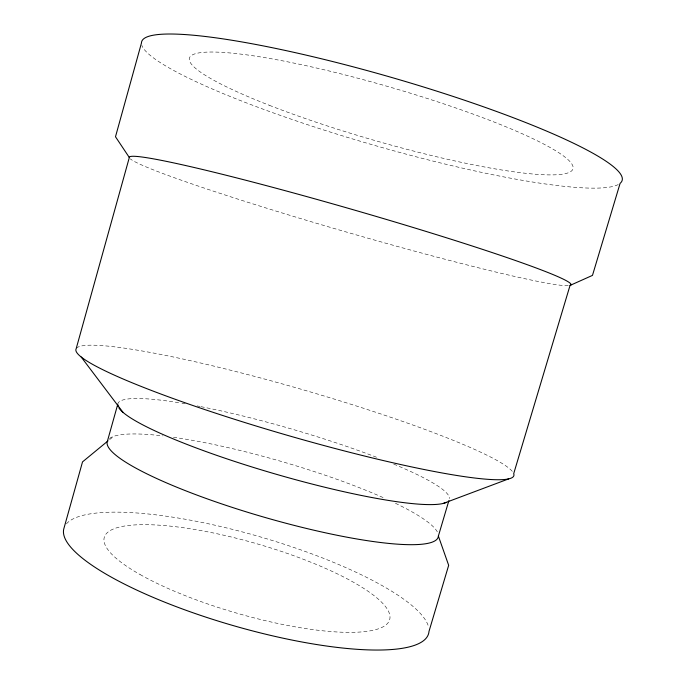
<?xml version="1.0" encoding="UTF-8"?>
<svg xmlns="http://www.w3.org/2000/svg" width="684" height="684" viewBox="0 0 684 684"><rect width="100%" height="100%" fill="white"/><g stroke="black" fill="none" stroke-linecap="round" stroke-linejoin="round"><path stroke-width="0.51" stroke-dasharray="3.42 2.56" d="M109.628 439.59L113.732 436.332M117.759 404.287A172.522 23.863 16.1 0 1 180.901 403.03M181.97 403.209A172.522 23.863 16.1 0 1 185.227 403.757M197.129 405.928A172.522 23.863 16.1 0 1 200.053 406.493M201.036 406.689A172.522 23.863 16.1 0 1 378.842 458.143M393.685 464.094A172.522 23.863 16.1 0 1 449.508 498.55M76.463 348.31A227.883 24.043 16.1 0 1 293.462 387.041A227.883 24.043 16.1 0 1 513.111 472.499M568.233 285.681A229.85 11.662 16.1 0 1 343.026 231.064A229.85 11.662 16.1 0 1 130.302 158.85M109.457 438.512A172.223 29.173 16.1 0 1 162.877 435.896M173.445 437.273A172.223 29.173 16.1 0 1 384.699 498.285M395.429 503.262A172.223 29.173 16.1 0 1 437.709 532.708M618.25 184.535A250.053 35.004 16.1 0 1 366.658 143.11A250.053 35.004 16.1 0 1 141.853 45.366M66.433 523.867A189.776 46.358 16.1 0 1 256.209 535.717A189.776 46.358 16.1 0 1 428.552 626.869M269.445 105.345A199.6 27.745 16.1 0 0 572.209 170.265A199.6 27.745 16.1 0 0 301.969 64.792A199.6 27.745 16.1 0 0 269.445 105.345M140.075 574.534A148.496 36.115 16.1 0 0 382.715 627.006A148.496 36.115 16.1 0 0 218.153 533.99A148.496 36.115 16.1 0 0 140.075 574.534"/><path stroke-width="1.03" d="M129.319 157.508L76.138 348.814A227.883 24.043 16.1 0 0 294.59 437.384A227.883 24.043 16.1 0 0 513.701 473.661L570.046 285.425L592.481 275.387L620.114 183.321A250.053 35.004 16.1 0 0 398.558 79.472A250.053 35.004 16.1 0 0 141.451 43.058L115.493 136.757L129.319 157.508A229.85 11.662 16.1 0 1 359.81 211.638A229.85 11.662 16.1 0 1 570.046 285.425M117.759 404.287L107.106 442.257A172.223 29.173 16.1 0 0 269.59 518.763A172.223 29.173 16.1 0 0 438.376 536.059L448.67 565.317L428.979 631.46A189.776 46.358 16.1 0 1 238.836 627.194A189.776 46.358 16.1 0 1 63.774 528.937L82.525 461.88L107.995 440.898M438.376 536.059L448.901 500.577M443.403 503.39L508.657 478.886M81.182 356.997L123.069 412.418M446.054 502.509A172.522 23.863 16.1 0 1 276.456 474.328A172.522 23.863 16.1 0 1 118.896 407.921M118.075 406.356A172.522 23.863 16.1 0 1 117.751 404.937"/></g></svg>
